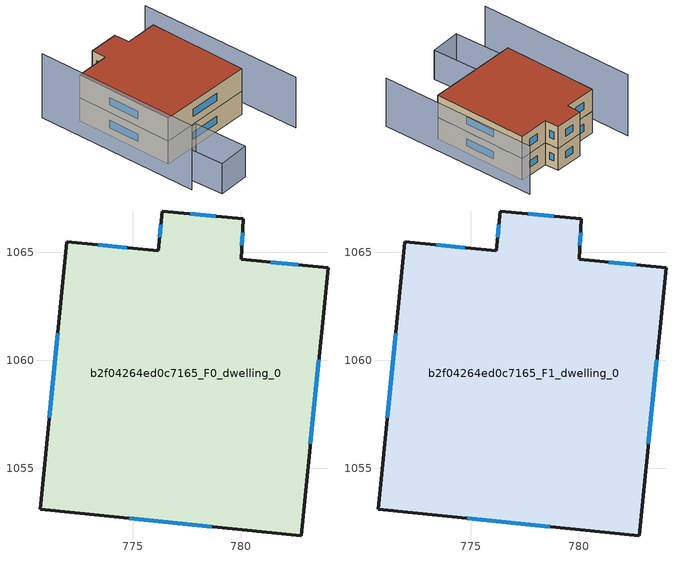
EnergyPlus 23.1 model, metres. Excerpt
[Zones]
b2f04264ed0c7165_F0_dwelling_0
 floor ground (EU_floor_Construction): 784.04,1064.28 782.79,1051.89 770.7,1053.11 771.95,1065.5 776.17,1065.07 776.37,1066.9 780.12,1066.56 780.01,1064.69 z0
 wall outside (EU_wall_Construction): 784.04,1064.28 780.01,1064.69 780.12,1066.56 776.37,1066.9 776.17,1065.07 771.95,1065.5 770.7,1053.11 782.79,1051.89 784.04,1064.28 z0:3
 window (EU_Window_Construction): 782.66,1064.42 781.39,1064.55 / 783.22,1056.13 783.61,1060.04 / 774.84,1052.69 778.65,1052.31 / 771.52,1061.26 771.13,1057.35 / 774.72,1065.22 773.39,1065.35 / 776.3,1066.27 776.24,1065.7 / 778.83,1066.68 777.65,1066.78 / 780.05,1065.33 780.08,1065.92 z1.03:1.97
b2f04264ed0c7165_F1_dwelling_0
 floor to b2f04264ed0c7165_F0_dwelling_0 (EU_floor_Construction): 784.04,1064.28 782.79,1051.89 770.7,1053.11 771.94,1065.5 776.17,1065.07 776.37,1066.9 780.12,1066.56 780.01,1064.69 z3
 wall outside (EU_wall_Construction): 784.04,1064.28 780.01,1064.69 780.12,1066.56 776.37,1066.9 776.17,1065.07 771.95,1065.5 770.7,1053.11 782.79,1051.89 784.04,1064.28 z3:6
 window (EU_Window_Construction): 782.66,1064.42 781.39,1064.55 / 783.22,1056.13 783.61,1060.04 / 774.84,1052.69 778.65,1052.31 / 771.52,1061.26 771.13,1057.35 / 774.72,1065.22 773.39,1065.35 / 776.3,1066.27 776.24,1065.7 / 778.83,1066.68 777.65,1066.78 / 780.05,1065.33 780.08,1065.92 z4.03:4.97
 roof outside (EU_roof_Construction): 782.79,1051.89 784.04,1064.28 780.01,1064.69 780.12,1066.56 776.37,1066.9 776.17,1065.07 771.95,1065.5 770.7,1053.11 z6
shading: 773.85,1051.72 773.49,1044.98 / 773.49,1044.98 769.44,1045.2 / 769.44,1045.2 769.81,1051.94 / 769.81,1051.94 773.85,1051.72 z0:4; 784.02,1045.73 785.73,1066.52 z0:6.6; 770.14,1069.1 768.24,1048.33 z0:8.4
[Building]
EU S2 Campaign: North Axis=0; Terrain=City; Solar Distribution=FullExterior
[Site:Location]
Cape.Town.Intl.AP: Latitude=-33.965; Longitude=18.602; Time Zone=2; Elevation=46
[SizingPeriod:WeatherFileDays]
AnnualSizingPeriod: Begin Month=1; Begin Day of Month=1; End Month=12; End Day of Month=31; Day of Week for Start Day=Monday; Use Weather File Daylight Saving Period=No; Use Weather File Rain and Snow Indicators=No
[MATERIAL]
EU_InternalMass_Material: Roughness=MediumRough; Thickness=0.1; Conductivity=1; Density=1800; Specific Heat=900; Thermal Absorptance=0.9; Solar Absorptance=0.7; Visible Absorptance=0.7
[MATERIAL:NOMASS] Roughness=MediumRough; Thermal Absorptance=0.9; Solar Absorptance=0.7; Visible Absorptance=0.7
Name | Thermal Resistance
EU_wall_NoMass | 0.493876
EU_roof_NoMass | 0.449382
EU_floor_NoMass | 1.25
[WINDOWMATERIAL:SIMPLEGLAZINGSYSTEM]
EU_Window_SimpleGlazing: UFactor=4.4; Solar Heat Gain Coefficient=0.85; Visible Transmittance=0.85
[CONSTRUCTION]
EU_wall_Construction: EU_wall_NoMass
EU_roof_Construction: EU_roof_NoMass
EU_floor_Construction: EU_floor_NoMass
EU_Window_Construction: EU_Window_SimpleGlazing
EU_InternalMass_Construction: EU_InternalMass_Material
[ZONE] Type=1; Multiplier=1; Ceiling Height=autocalculate; Volume=475.259; Floor Area=autocalculate; Part of Total Floor Area=Yes
b2f04264ed0c7165_F0_dwelling_0; b2f04264ed0c7165_F1_dwelling_0
[INTERNALMASS] Construction=EU_InternalMass_Construction; Surface Area=158.42
Name | Zone or ZoneList
b2f04264ed0c7165_F0_dwelling_0_EU_InternalMass | b2f04264ed0c7165_F0_dwelling_0
b2f04264ed0c7165_F1_dwelling_0_EU_InternalMass | b2f04264ed0c7165_F1_dwelling_0
[OTHEREQUIPMENT] Fuel Type=Electricity; Design Level Calculation Method=Watts/Area; Power per Zone Floor Area=1; Fraction Latent=0; Fraction Radiant=0; Fraction Lost=0; Carbon Dioxide Generation Rate=0; EndUse Subcategory=EU_Step8_InternalGains
Name | Zone or ZoneList or Space or SpaceList | Schedule
EU_Step8_InternalGain_b2f04264ed0c7165_F0_dwelling_0_f000 | b2f04264ed0c7165_F0_dwelling_0 | EU_Step8_GainSchedule_b2f04264ed0c7165_F0_dwelling_0_f000
EU_Step8_InternalGain_b2f04264ed0c7165_F1_dwelling_0_f000 | b2f04264ed0c7165_F1_dwelling_0 | EU_Step8_GainSchedule_b2f04264ed0c7165_F1_dwelling_0_f000
[ZONEVENTILATION:DESIGNFLOWRATE] Schedule=EU_AlwaysOn; Design Flow Rate Calculation Method=AirChanges/Hour; Air Changes per Hour=0.64; Ventilation Type=Natural; Fan Pressure Rise=0; Fan Total Efficiency=1; Constant Term Coefficient=1; Temperature Term Coefficient=0; Velocity Term Coefficient=0; Velocity Squared Term Coefficient=0; Minimum Indoor Temperature=-100; Maximum Indoor Temperature=100; Delta Temperature=-100; Minimum Outdoor Temperature=-100; Maximum Outdoor Temperature=100; Maximum Wind Speed=40
Name | Zone or ZoneList or Space or SpaceList
EU_ConstantAir_b2f04264ed0c7165_F0_dwelling_0 | b2f04264ed0c7165_F0_dwelling_0
EU_ConstantAir_b2f04264ed0c7165_F1_dwelling_0 | b2f04264ed0c7165_F1_dwelling_0
[HVACTEMPLATE:THERMOSTAT] Constant Heating Setpoint=20; Constant Cooling Setpoint=50
EU_HeatOnly_b2f04264ed0c7165_F0_dwelling_0; EU_HeatOnly_b2f04264ed0c7165_F1_dwelling_0
[HVACTEMPLATE:ZONE:IDEALLOADSAIRSYSTEM] System Availability Schedule=EU_AlwaysOn; Maximum Heating Supply Air Temperature=50; Minimum Cooling Supply Air Temperature=13; Maximum Heating Supply Air Humidity Ratio=0.0156; Minimum Cooling Supply Air Humidity Ratio=0.0077; Heating Limit=NoLimit; Cooling Limit=NoLimit; Heating Availability Schedule=EU_AlwaysOn; Cooling Availability Schedule=EU_CoolingOff; Dehumidification Control Type=ConstantSensibleHeatRatio; Cooling Sensible Heat Ratio=0.7; Dehumidification Setpoint=60; Humidification Control Type=None; Humidification Setpoint=30; Outdoor Air Method=None; Outdoor Air Flow Rate per Person=0.00944; Outdoor Air Flow Rate per Zone Floor Area=0; Outdoor Air Flow Rate per Zone=0; Demand Controlled Ventilation Type=None; Outdoor Air Economizer Type=NoEconomizer; Heat Recovery Type=None; Sensible Heat Recovery Effectiveness=0.7; Latent Heat Recovery Effectiveness=0.65
Name | Template Thermostat
b2f04264ed0c7165_F0_dwelling_0 | EU_HeatOnly_b2f04264ed0c7165_F0_dwelling_0
b2f04264ed0c7165_F1_dwelling_0 | EU_HeatOnly_b2f04264ed0c7165_F1_dwelling_0
[SIZING:ZONE] Zone Cooling Design Supply Air Temperature Input Method=SupplyAirTemperature; Zone Cooling Design Supply Air Temperature=13; Zone Heating Design Supply Air Temperature Input Method=SupplyAirTemperature; Zone Heating Design Supply Air Temperature=50; Zone Cooling Design Supply Air Humidity Ratio=0.008; Zone Heating Design Supply Air Humidity Ratio=0.008; Cooling Design Air Flow Method=DesignDay; Cooling Design Air Flow Rate=0; Cooling Minimum Air Flow per Zone Floor Area=0.000762; Cooling Minimum Air Flow=0; Cooling Minimum Air Flow Fraction=0.2; Heating Design Air Flow Method=DesignDay; Heating Design Air Flow Rate=0; Heating Maximum Air Flow per Zone Floor Area=0.002032; Heating Maximum Air Flow=0.141576; Heating Maximum Air Flow Fraction=0.3; Account for Dedicated Outdoor Air System=No; Dedicated Outdoor Air System Control Strategy=NeutralSupplyAir; Dedicated Outdoor Air Low Setpoint Temperature for Design=autosize; Dedicated Outdoor Air High Setpoint Temperature for Design=autosize; Zone Load Sizing Method=Sensible Load Only No Latent Load; Zone Latent Cooling Design Supply Air Humidity Ratio Input Method=HumidityRatioDifference; Zone Cooling Design Supply Air Humidity Ratio Difference=0.005; Zone Latent Heating Design Supply Air Humidity Ratio Input Method=HumidityRatioDifference; Zone Humidification Design Supply Air Humidity Ratio Difference=0.005
b2f04264ed0c7165_F0_dwelling_0; b2f04264ed0c7165_F1_dwelling_0
[SCHEDULE:CONSTANT]
Name | Hourly Value
EU_AlwaysOn | 1
EU_CoolingOff | 0
[SCHEDULE:FILE] Column Number=1; Rows to Skip at Top=0; Number of Hours of Data=8760; Column Separator=Comma; Interpolate to Timestep=No; Minutes per Item=60; Adjust Schedule for Daylight Savings=Yes
Name | File
EU_Step8_GainSchedule_b2f04264ed0c7165_F0_dwelling_0_f000 | ../../schedules/b2f04264ed0c7165/b2f04264ed0c7165_F0_dwelling_0_f000_gain.csv
EU_Step8_GainSchedule_b2f04264ed0c7165_F1_dwelling_0_f000 | ../../schedules/b2f04264ed0c7165/b2f04264ed0c7165_F1_dwelling_0_f000_gain.csv
